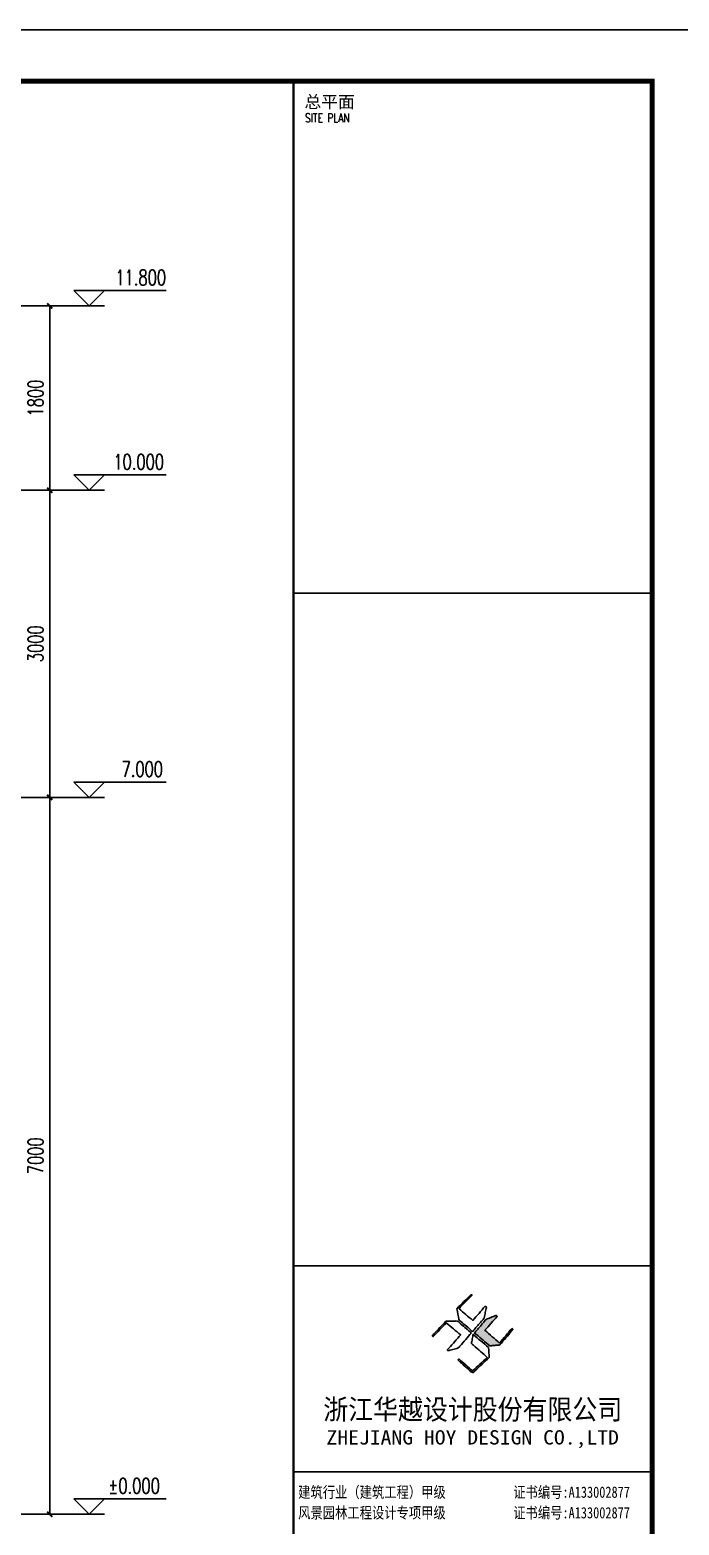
# Model space of a CAD drawing. Extents: x 14475413 to 15955882, y -732572 to -282951.
# Drawn here: x 15693700 to 15706370, y -496029 to -466825 of the extents above; entities that cross this region are included whole.
import ezdxf
from ezdxf.enums import TextEntityAlignment as Align

# ---------------------------------------------------------------- set-up
doc = ezdxf.new("R2010")
doc.units = 0
doc.header["$LTSCALE"] = 1000
doc.header["$MEASUREMENT"] = 0
for name, color, linetype in [('3T_WOOD', 21, 'Continuous'), ('PUB_DIM', 3, 'Continuous'), ('PUB_TEXT', 7, 'Continuous'), ('PUB_TITLE', 4, 'Continuous'), ('TK', 4, 'Continuous')]:
    doc.layers.add(name, color=color, linetype=linetype)
doc.styles.add('-宋体', font='', dxfattribs={"width": 0.8})
doc.styles.add('_TCH_DIM', font='SIMPLEX', dxfattribs={"bigfont": 'GBCBIG'})
doc.styles.add('_TCH_DIM_T3', font='SIMPLEX', dxfattribs={"width": 0.705882, "bigfont": 'GBCBIG'})
doc.styles.add('HT', font='simhei.ttf', dxfattribs={"width": 0.8})
doc.styles.add('ROMANS', font='romans', dxfattribs={"width": 0.65, "height": 231.275})
doc.styles.add('图签宋体', font='', dxfattribs={"height": 300})
doc.styles.add('图签黑体', font='simhei.ttf', dxfattribs={"height": 550})
doc.styles.get('-宋体').set_extended_font_data('SimSun')
doc.styles.get('图签宋体').set_extended_font_data('NSimSun')
doc.dimstyles.new('_TCH_ARCH&&100', dxfattribs={"dimtxt": 297.5, "dimasz": 100, "dimexe": 250, "dimexo": 300, "dimgap": 126.25, "dimtad": 1, "dimdec": 0, "dimzin": 0, "dimdsep": 46, "dimtxsty": '_TCH_DIM_T3', "dimblk": 'ARCHTICK', "dimcen": 0.09, "dimclrt": 7, "dimazin": 2, "dimtfac": 1, "dimtdec": 0, "dimtix": 1, "dimtmove": 2, "dimatfit": 3, "dimfxl": 0, "dimtolj": 1, "dimtzin": 0, "dimarcsym": 0})

# ---------------------------------------------------------------- blocks, each defined once
blk = doc.blocks.new('A$C053D6479')
at = {"layer": 'PUB_TITLE'}
h = blk.add_hatch(color=256, dxfattribs=at)
h.dxf.hatch_style = 1
edge = h.paths.add_edge_path()
edge.add_spline(control_points=[(1026, 827), (1105, 920), (1188, 1008), (1266, 1102)], knot_values=[13, 13, 13, 13, 14, 14, 14, 14], degree=3, periodic=0)
edge.add_spline(control_points=[(1266, 1102), (1258, 1111), (1249, 1119), (1239, 1116)], knot_values=[12, 12, 12, 12, 13, 13, 13, 13], degree=3, periodic=0)
edge.add_spline(control_points=[(1239, 1116), (1210, 1107), (1179, 1092), (1144, 1077)], knot_values=[11, 11, 11, 11, 12, 12, 12, 12], degree=3, periodic=0)
edge.add_spline(control_points=[(1144, 1077), (1109, 1063), (1069, 1053), (1047, 1038)], knot_values=[10, 10, 10, 10, 11, 11, 11, 11], degree=3, periodic=0)
edge.add_spline(control_points=[(1047, 1038), (1028, 1026), (1007, 992), (991, 972)], knot_values=[9, 9, 9, 9, 10, 10, 10, 10], degree=3, periodic=0)
edge.add_spline(control_points=[(991, 972), (942, 913), (899, 868), (849, 810)], knot_values=[8, 8, 8, 8, 9, 9, 9, 9], degree=3, periodic=0)
edge.add_spline(control_points=[(849, 810), (842, 801), (822, 776), (822, 775)], knot_values=[7, 7, 7, 7, 8, 8, 8, 8], degree=3, periodic=0)
edge.add_spline(control_points=[(822, 775), (823, 771), (848, 752), (859, 744)], knot_values=[6, 6, 6, 6, 7, 7, 7, 7], degree=3, periodic=0)
edge.add_spline(control_points=[(859, 744), (949, 670), (1035, 592), (1122, 521)], knot_values=[5, 5, 5, 5, 6, 6, 6, 6], degree=3, periodic=0)
edge.add_spline(control_points=[(1122, 521), (1153, 527), (1185, 530), (1217, 533)], knot_values=[4, 4, 4, 4, 5, 5, 5, 5], degree=3, periodic=0)
edge.add_spline(control_points=[(1217, 533), (1246, 535), (1293, 532), (1316, 542)], knot_values=[3, 3, 3, 3, 4, 4, 4, 4], degree=3, periodic=0)
edge.add_spline(control_points=[(1316, 542), (1327, 547), (1338, 565), (1349, 579)], knot_values=[2, 2, 2, 2, 3, 3, 3, 3], degree=3, periodic=0)
edge.add_spline(control_points=[(1349, 579), (1423, 670), (1507, 759), (1572, 848)], knot_values=[1, 1, 1, 1, 2, 2, 2, 2], degree=3, periodic=0)
edge.add_spline(control_points=[(1572, 848), (1564, 852), (1561, 861), (1551, 862)], knot_values=[0, 0, 0, 0, 1, 1, 1, 1], degree=3, periodic=0)
edge.add_spline(control_points=[(1551, 862), (1469, 769), (1393, 671), (1310, 579)], knot_values=[15, 15, 15, 15, 16, 16, 16, 16], degree=3, periodic=0)
edge.add_spline(control_points=[(1310, 579), (1216, 662), (1118, 742), (1026, 827)], knot_values=[14, 14, 14, 14, 15, 15, 15, 15], degree=3, periodic=0)
at = {"layer": 'TK'}
for points, knots in [([(1031, 1298), (1066, 1286), (1054, 1262), (1045, 1224), (1036, 1188), (1031, 1158), (1024, 1121), (1020, 1104), (1017, 1085), (1012, 1071), (1004, 1052), (976, 1026), (956, 1003), (906, 946), (866, 899), (814, 839), (806, 829), (789, 806), (787, 806), (777, 804), (728, 856), (719, 864), (651, 922), (580, 978), (514, 1036), (509, 1106), (488, 1176), (479, 1247), (570, 1343), (663, 1436), (758, 1526), (764, 1523), (768, 1518), (774, 1515), (693, 1422), (599, 1343), (520, 1249), (607, 1171), (698, 1096), (789, 1021), (874, 1109), (950, 1206), (1031, 1298)], [0, 0, 0, 0, 1, 1, 1, 2, 2, 2, 3, 3, 3, 4, 4, 4, 5, 5, 5, 6, 6, 6, 7, 7, 7, 8, 8, 8, 9, 9, 9, 10, 10, 10, 11, 11, 11, 12, 12, 12, 13, 13, 13, 14, 14, 14, 14]), ([(555, 949), (624, 891), (699, 833), (760, 773), (689, 691), (614, 604), (539, 517), (529, 505), (516, 487), (506, 482), (492, 475), (469, 472), (452, 467), (416, 456), (383, 448), (342, 438), (323, 433), (297, 422), (293, 440), (291, 452), (313, 470), (322, 480), (400, 566), (477, 652), (553, 736), (460, 815), (366, 894), (270, 970), (183, 883), (101, 791), (16, 703), (-18, 714), (9, 735), (28, 755), (103, 838), (192, 930), (266, 1005), (319, 1009), (387, 1005), (442, 1007), (456, 1008), (472, 1011), (485, 1007), (507, 1000), (534, 967), (555, 949)], [0, 0, 0, 0, 1, 1, 1, 2, 2, 2, 3, 3, 3, 4, 4, 4, 5, 5, 5, 6, 6, 6, 7, 7, 7, 8, 8, 8, 9, 9, 9, 10, 10, 10, 11, 11, 11, 12, 12, 12, 13, 13, 13, 14, 14, 14, 15, 15, 15, 15]), ([(1551, 862), (1561, 861), (1564, 852), (1572, 848), (1507, 759), (1423, 670), (1349, 579), (1338, 565), (1327, 547), (1316, 542), (1293, 532), (1246, 535), (1217, 533), (1185, 530), (1153, 527), (1122, 521), (1035, 592), (949, 670), (859, 744), (848, 752), (823, 771), (822, 775), (822, 776), (842, 801), (849, 810), (899, 868), (942, 913), (991, 972), (1007, 992), (1028, 1026), (1047, 1038), (1069, 1053), (1109, 1063), (1144, 1077), (1179, 1092), (1210, 1107), (1239, 1116), (1249, 1119), (1258, 1111), (1266, 1102), (1188, 1008), (1105, 920), (1026, 827), (1118, 742), (1216, 662), (1310, 579), (1393, 671), (1469, 769), (1551, 862)], [0, 0, 0, 0, 1, 1, 1, 2, 2, 2, 3, 3, 3, 4, 4, 4, 5, 5, 5, 6, 6, 6, 7, 7, 7, 8, 8, 8, 9, 9, 9, 10, 10, 10, 11, 11, 11, 12, 12, 12, 13, 13, 13, 14, 14, 14, 15, 15, 15, 16, 16, 16, 16]), ([(1097, 490), (1100, 425), (1106, 361), (1107, 294), (1018, 207), (925, 121), (830, 33), (818, 21), (800, 0), (787, 0), (768, -1), (725, 49), (712, 60), (662, 103), (616, 143), (568, 186), (545, 207), (518, 224), (499, 250), (501, 259), (511, 261), (516, 267), (609, 192), (696, 111), (785, 33), (883, 118), (977, 208), (1070, 298), (992, 373), (892, 456), (803, 534), (791, 544), (768, 561), (766, 569), (761, 588), (776, 634), (780, 655), (785, 690), (788, 721), (795, 746), (897, 661), (998, 576), (1097, 490)], [0, 0, 0, 0, 1, 1, 1, 2, 2, 2, 3, 3, 3, 4, 4, 4, 5, 5, 5, 6, 6, 6, 7, 7, 7, 8, 8, 8, 9, 9, 9, 10, 10, 10, 11, 11, 11, 12, 12, 12, 13, 13, 13, 14, 14, 14, 14])]:
    blk.add_open_spline(points, degree=3, knots=knots, dxfattribs=at)
blk = doc.blocks.new('GeYuanFrame_62584068', base_point=(20.09, 4.53))
at = {"layer": 'TK'}
blk.add_line((1411.09, 316.93), (1481.09, 316.93), dxfattribs=at)
blk.add_lwpolyline([(20.09, 4.53), (20.09, 598.53), (1491.09, 598.53), (1491.09, 4.53)], close=True, dxfattribs=at)
at = {"layer": 'TK', "const_width": 1}
blk.add_lwpolyline([(45.09, 588.53), (1481.09, 588.53), (1481.09, 14.53), (45.09, 14.53)], close=True, dxfattribs=at)
at = {"layer": 'TK'}
for points, const_width in [([(1411.09, 588.53), (1411.09, 14.53)], 0.4), ([(1411.09, 488.5), (1481.09, 488.5)], 0.35), ([(1411.09, 357.14), (1481.09, 357.14)], 0.35)]:
    blk.add_lwpolyline(points, dxfattribs=dict(at, const_width=const_width))
at = {"layer": 'PUB_TITLE', "xscale": 0.01000000000021828, "yscale": 0.01000000000021828, "zscale": 0.01}
blk.add_blockref('A$C053D6479', (1438.19, 336.27), dxfattribs=at)
at = {"layer": 'TK', "style": '图签宋体'}
blk.add_text('总平面', height=2.4, dxfattribs=at).set_placement((1413.23, 583.28))
at = {"layer": 'TK'}
for s, height, style, width, p in [('SITE PLAN', 1.697, 'ROMANS', 0.76, (1413.35, 580.49)), ('建筑行业（建筑工程）甲级           证书编号:A133002877', 2.2, '-宋体', 0.8, (1412, 311.83)), ('风景园林工程设计专项甲级           证书编号:A133002877', 2.2, '-宋体', 0.8, (1412, 307.81))]:
    blk.add_text(s, height=height, dxfattribs=dict(at, style=style, width=width)).set_placement(p)
for s, height, style, width, p in [('浙江华越设计股份有限公司', 3.96, 'HT', 0.9, (1446.07, 329.16)), ('ZHEJIANG HOY DESIGN CO.,LTD', 2.8, '图签黑体', 1.11, (1446.06, 323.29))]:
    blk.add_text(s, height=height, dxfattribs=dict(at, style=style, width=width)).set_placement(p, align=Align.MIDDLE)
blk = doc.blocks.new('_ArchTick')
at = {"color": 0, "linetype": 'ByBlock', "const_width": 0.4}
blk.add_lwpolyline([(-0.5, -0.5), (0.5, 0.5)], dxfattribs=at)
blk = doc.blocks.new('*D683')
at = {"layer": 'Defpoints', "color": 0}
for p in [(15691284, -481816), (15694086, -481816), (15691284, -495816)]:
    blk.add_point(p, dxfattribs=at)
at = {"layer": 'PUB_DIM', "color": 0, "lineweight": -2}
for p, q in [((15691584, -481816), (15694336, -481816)), ((15694086, -495816), (15694086, -481816)), ((15691584, -495816), (15694336, -495816))]:
    blk.add_line(p, q, dxfattribs=at)
at = {"layer": 'PUB_DIM', "color": 0, "lineweight": -2, "xscale": 100, "yscale": 100, "zscale": 100}
for p, rotation in [((15694086, -481816), 90), ((15694086, -495816), 270)]:
    blk.add_blockref('_ArchTick', p, dxfattribs=dict(at, rotation=rotation))
at = {"layer": 'PUB_DIM', "color": 7, "insert": (15693811, -488816), "char_height": 297.5, "attachment_point": 5, "rotation": 90, "style": '_TCH_DIM_T3'}
blk.add_mtext('\\A1;7000', dxfattribs=at)
blk = doc.blocks.new('*D684')
at = {"layer": 'Defpoints', "color": 0}
for p in [(15691284, -475816), (15694086, -475816), (15691284, -481816)]:
    blk.add_point(p, dxfattribs=at)
at = {"layer": 'PUB_DIM', "color": 0, "lineweight": -2}
for p, q in [((15691584, -475816), (15694336, -475816)), ((15694086, -481816), (15694086, -475816)), ((15691584, -481816), (15694336, -481816))]:
    blk.add_line(p, q, dxfattribs=at)
at = {"layer": 'PUB_DIM', "color": 0, "lineweight": -2, "xscale": 100, "yscale": 100, "zscale": 100}
for p, rotation in [((15694086, -475816), 90), ((15694086, -481816), 270)]:
    blk.add_blockref('_ArchTick', p, dxfattribs=dict(at, rotation=rotation))
at = {"layer": 'PUB_DIM', "color": 7, "insert": (15693811, -478816), "char_height": 297.5, "attachment_point": 5, "rotation": 90, "style": '_TCH_DIM_T3'}
blk.add_mtext('\\A1;3000', dxfattribs=at)
blk = doc.blocks.new('*D685')
at = {"layer": 'Defpoints', "color": 0}
for p in [(15691284, -472216), (15694086, -472216), (15691284, -475816)]:
    blk.add_point(p, dxfattribs=at)
at = {"layer": 'PUB_DIM', "color": 0, "lineweight": -2}
for p, q in [((15691584, -472216), (15694336, -472216)), ((15694086, -475816), (15694086, -472216)), ((15691584, -475816), (15694336, -475816))]:
    blk.add_line(p, q, dxfattribs=at)
at = {"layer": 'PUB_DIM', "color": 0, "lineweight": -2, "xscale": 100, "yscale": 100, "zscale": 100}
for p, rotation in [((15694086, -472216), 90), ((15694086, -475816), 270)]:
    blk.add_blockref('_ArchTick', p, dxfattribs=dict(at, rotation=rotation))
at = {"layer": 'PUB_DIM', "color": 7, "insert": (15693811, -474016), "char_height": 297.5, "attachment_point": 5, "rotation": 90, "style": '_TCH_DIM_T3'}
blk.add_mtext('\\A1;1800', dxfattribs=at)

msp = doc.modelspace()

# ---------------------------------------------------------------- linework, layer by layer
at = {"layer": 'PUB_DIM'}
for p, q in [((15694857.8, -472216.2), (15694557.8, -471916.2)), ((15694557.8, -471916.2), (15696357.8, -471916.2)), ((15694857.8, -472216.2), (15695157.8, -471916.2)), ((15693883.5, -472216.2), (15695157.8, -472216.2)), ((15694857.8, -475816.2), (15694557.8, -475516.2)), ((15694557.8, -475516.2), (15696357.8, -475516.2)), ((15694857.8, -475816.2), (15695157.8, -475516.2)), ((15693883.5, -475816.2), (15695157.8, -475816.2)), ((15694857.8, -481816.2), (15694557.8, -481516.2)), ((15694557.8, -481516.2), (15696357.8, -481516.2)), ((15694857.8, -481816.2), (15695157.8, -481516.2)), ((15693883.5, -481816.2), (15695157.8, -481816.2)), ((15694857.8, -495816.3), (15694557.8, -495516.3)), ((15694557.8, -495516.3), (15696357.8, -495516.3)), ((15694857.8, -495816.3), (15695157.8, -495516.3)), ((15693883.5, -495816.3), (15695157.8, -495816.3))]:
    msp.add_line(p, q, dxfattribs=at)

# ---------------------------------------------------------------- block references
at = {"layer": '3T_WOOD', "xscale": 100, "yscale": 100, "zscale": 100}
msp.add_blockref('GeYuanFrame_62584068', (15559744.5, -526225.4), dxfattribs=at)

# ---------------------------------------------------------------- texts
at = {"layer": 'PUB_TEXT', "style": '_TCH_DIM', "width": 0.705882}
for s, p in [('11.800', (15695367.8, -471811.2)), ('10.000', (15695327.8, -475411.2)), ('7.000', (15695487.8, -481411.2)), ('%%P0.000', (15695227.8, -495411.3))]:
    msp.add_text(s, height=297.5, dxfattribs=at).set_placement(p)

# ---------------------------------------------------------------- dimensions: what is measured, and where the dimension line sits
at = {"layer": 'PUB_DIM'}
for p1, p2, text, picture, middle in [((15691283.8, -475816.2), (15691283.8, -472216.2), '1800', '*D685', (15693811.3, -474016.2)), ((15691283.8, -481816.2), (15691283.8, -475816.2), '3000', '*D684', (15693811.3, -478816.2)), ((15691283.8, -495816.3), (15691283.8, -481816.2), '7000', '*D683', (15693811.3, -488816.2))]:
    dim = msp.add_aligned_dim(p1=p1, p2=p2, distance=-2802.5, text=text, dimstyle='_TCH_ARCH&&100', dxfattribs=at)
    dim.commit()
    dim.dimension.update_dxf_attribs({"geometry": picture, "text_midpoint": middle})

doc.saveas('drawing.dxf')
